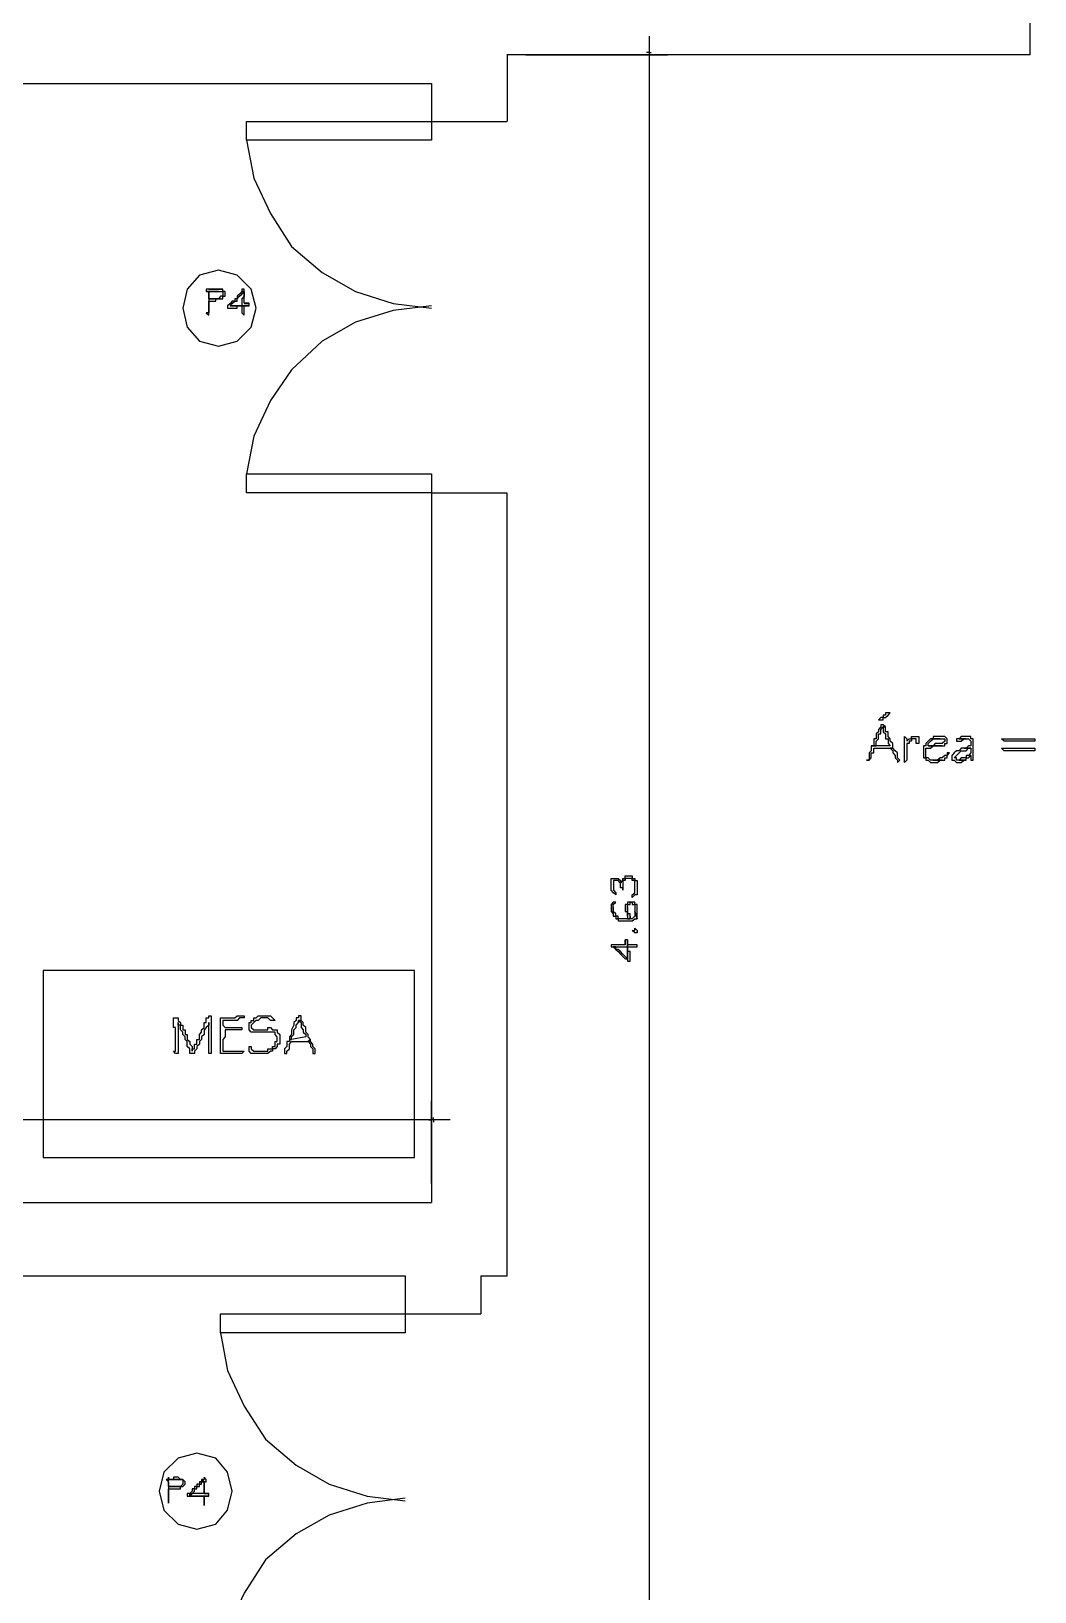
# Model space of a CAD drawing. Header units: millimetres. Extents: x -518.8 to -461.2, y 3.5 to 44.2.
# Drawn here: x -495.726 to -493.026, y 18.541 to 22.739 of the extents above; entities that cross this region are included whole.
import ezdxf

# ---------------------------------------------------------------- set-up
doc = ezdxf.new("R2010")
doc.units = ezdxf.units.MM
doc.header["$MEASUREMENT"] = 0
for name, color, linetype in [('10', 10, 'Continuous'), ('151', 151, 'Continuous'), ('16', 16, 'Continuous'), ('6', 6, 'Continuous'), ('MYSOLIDS', 7, 'Continuous')]:
    doc.layers.add(name, color=color, linetype=linetype)

msp = doc.modelspace()

# ---------------------------------------------------------------- linework, layer by layer
at = {"layer": '10'}
for points in [[(-493.0391, 22.6759), (-493.0391, 22.8789)], [(-493.0391, 22.6759), (-494.4466, 22.6759)], [(-494.4459, 22.6759), (-494.4459, 22.4969)], [(-500.3346, 22.5992), (-494.6496, 22.5992), (-494.6496, 22.4466)], [(-494.6496, 22.4466), (-495.1466, 22.4466), (-495.1466, 22.4969), (-494.6496, 22.4969), (-494.6496, 22.4466)], [(-494.6496, 22.4969), (-494.4466, 22.4969)], [(-494.6496, 21.4977), (-495.1466, 21.4977), (-495.1466, 21.5488), (-494.6496, 21.5488), (-494.6496, 21.4977)], [(-494.6496, 21.5488), (-494.6496, 19.5879)], [(-494.6496, 21.4977), (-494.4466, 21.4977)], [(-494.4466, 21.4977), (-494.4466, 19.3909)], [(-500.3346, 19.5879), (-494.6496, 19.5879)], [(-500.3346, 19.3909), (-494.7203, 19.3909), (-494.7203, 19.2375)], [(-494.5166, 19.3909), (-494.5166, 19.2887)], [(-494.5166, 19.3909), (-494.4459, 19.3909)], [(-494.7203, 19.2375), (-495.2166, 19.2375), (-495.2166, 19.2887), (-494.7203, 19.2887), (-494.7203, 19.2375)], [(-494.7203, 19.2887), (-494.5166, 19.2887)]]:
    msp.add_lwpolyline(points, dxfattribs=at)
at = {"layer": '151'}
msp.add_lwpolyline([(-494.6948, 19.709), (-494.6948, 20.212), (-495.694, 20.212), (-495.694, 19.709), (-494.6948, 19.709)], dxfattribs=at)
at = {"layer": '16'}
for points in [[(-494.0639, 22.7263), (-494.0639, 17.9834)], [(-494.3955, 22.6759), (-494.0136, 22.6759)], [(-494.0639, 22.6819), (-494.0639, 22.6819), (-494.0639, 22.6819), (-494.0707, 22.6819)], [(-494.0579, 22.6759), (-494.0639, 22.6759), (-494.0639, 22.6759), (-494.0639, 22.6759), (-494.0639, 22.6759), (-494.0707, 22.6759)], [(-494.0639, 22.6819), (-494.0639, 22.6819), (-494.0639, 22.6819), (-494.0579, 22.6819)], [(-494.6496, 19.6391), (-494.6496, 19.8616)], [(-494.6496, 19.8105), (-494.6496, 19.8172)], [(-494.6436, 19.8105), (-494.6436, 19.8105), (-494.6436, 19.8105), (-494.6436, 19.8172)], [(-494.5993, 19.8105), (-500.3797, 19.8105)], [(-494.6564, 19.8105), (-494.6496, 19.8105), (-494.6564, 19.8105)], [(-494.6496, 19.8045), (-494.6496, 19.8105)], [(-494.6436, 19.8105), (-494.6436, 19.8105), (-494.6436, 19.8105), (-494.6436, 19.8045)]]:
    msp.add_lwpolyline(points, dxfattribs=at)
at = {"layer": '6'}
for points in [[(-495.1466, 22.4466), (-495.1271, 22.3443), (-495.0827, 22.2488), (-495.0256, 22.1601), (-494.9429, 22.0902), (-494.8534, 22.0391), (-494.7519, 22.0067), (-494.6496, 21.9947)], [(-495.1211, 21.9947), (-495.1339, 22.0451), (-495.1722, 22.0834), (-495.2226, 22.0962), (-495.2737, 22.0834), (-495.306, 22.0451), (-495.3181, 21.9947), (-495.306, 21.9436), (-495.2737, 21.9052), (-495.2226, 21.8924), (-495.1722, 21.9052), (-495.1339, 21.9436), (-495.1211, 21.9947)], [(-494.6496, 22.0007), (-494.7519, 21.9879), (-494.8534, 21.9563), (-494.9429, 21.9052), (-495.0256, 21.8285), (-495.0827, 21.7458), (-495.1271, 21.6503), (-495.1466, 21.5488)], [(-495.2166, 19.2375), (-495.1978, 19.136), (-495.1527, 19.0406), (-495.0955, 18.9511), (-495.0128, 18.8812), (-494.9241, 18.8308), (-494.8218, 18.7985), (-494.7203, 18.7857)], [(-495.185, 18.8112), (-495.1978, 18.8624), (-495.2293, 18.9007), (-495.2805, 18.9135), (-495.3308, 18.9007), (-495.3692, 18.8624), (-495.382, 18.8112), (-495.3692, 18.7601), (-495.3308, 18.7225), (-495.2805, 18.7097), (-495.2293, 18.7225), (-495.1978, 18.7601), (-495.185, 18.8112)], [(-494.7203, 18.7924), (-494.8218, 18.7797), (-494.9241, 18.7473), (-495.0128, 18.6969), (-495.0955, 18.627), (-495.1527, 18.5375), (-495.1978, 18.4421), (-495.2166, 18.3406)]]:
    msp.add_lwpolyline(points, dxfattribs=at)
at = {"layer": 'MYSOLIDS'}
for points in [[(-495.2481, 22.0451), (-495.2481, 22.0451), (-495.2481, 22.0451), (-495.2549, 22.0451), (-495.2549, 22.0391), (-495.2226, 22.0391), (-495.2226, 22.0391), (-495.2166, 22.0391), (-495.2166, 22.0391), (-495.2166, 22.0391), (-495.2105, 22.0391), (-495.2105, 22.0391), (-495.2105, 22.0323), (-495.2105, 22.0323), (-495.2105, 22.0263), (-495.2105, 22.0263), (-495.2166, 22.0263), (-495.2166, 22.0263), (-495.2166, 22.0263), (-495.2226, 22.0195), (-495.2226, 22.0195), (-495.2293, 22.0195), (-495.2293, 22.0195), (-495.2354, 22.0195), (-495.2354, 22.0195), (-495.2421, 22.0195), (-495.2481, 22.0195), (-495.2166, 22.0195), (-495.2105, 22.0195), (-495.2105, 22.0195), (-495.2105, 22.0263), (-495.2038, 22.0263), (-495.2038, 22.0323), (-495.2038, 22.0323), (-495.2038, 22.0323), (-495.2038, 22.0391), (-495.2105, 22.0391), (-495.2105, 22.0451), (-495.2105, 22.0451), (-495.2481, 22.0451), (-495.2481, 22.0451), (-495.2481, 22.0451), (-495.2481, 22.0451)], [(-495.2226, 22.0451), (-495.2293, 22.0451), (-495.2293, 22.0451), (-495.2354, 22.0451), (-495.2354, 22.0451), (-495.2421, 22.0451), (-495.2421, 22.0451), (-495.2481, 22.0451), (-495.2105, 22.0451), (-495.2166, 22.0451), (-495.2166, 22.0451), (-495.2226, 22.0451), (-495.2226, 22.0451), (-495.2226, 22.0451)], [(-495.1527, 22.0451), (-495.1527, 22.0451), (-495.1527, 22.0451), (-495.1594, 22.0451), (-495.1594, 22.0391), (-495.1527, 22.0391), (-495.1527, 22.0323), (-495.1527, 22.0323), (-495.1527, 22.0263), (-495.1527, 22.0263), (-495.1527, 22.0263), (-495.1594, 22.0195), (-495.1594, 22.0195), (-495.1594, 22.0135), (-495.1594, 22.0135), (-495.1594, 22.0075), (-495.1594, 22.0075), (-495.1594, 22.0075), (-495.1594, 22.0007), (-495.1654, 22.0007), (-495.1654, 22.0007), (-495.1722, 22.0007), (-495.1722, 22.0007), (-495.1722, 22.0007), (-495.1782, 22.0007), (-495.1782, 22.0007), (-495.185, 22.0007), (-495.185, 22.0007), (-495.191, 22.0007), (-495.1399, 22.0007), (-495.1399, 22.0007), (-495.1399, 22.0007), (-495.1399, 22.0075), (-495.1527, 22.0075), (-495.1527, 22.0075), (-495.1527, 22.0135), (-495.1527, 22.0135), (-495.1527, 22.0195), (-495.1527, 22.0195), (-495.1527, 22.0263), (-495.1527, 22.0263), (-495.1527, 22.0323), (-495.1527, 22.0323), (-495.1527, 22.0391), (-495.1527, 22.0391), (-495.1527, 22.0451), (-495.1527, 22.0451), (-495.1527, 22.0451), (-495.1527, 22.0451)], [(-495.2549, 22.0391), (-495.2549, 22.0391), (-495.2481, 22.0391), (-495.2481, 22.0323), (-495.2481, 22.0323), (-495.2481, 22.0263), (-495.2481, 22.0263), (-495.2481, 22.0263), (-495.2481, 22.0195), (-495.2481, 22.0195), (-495.2481, 22.0135), (-495.2481, 22.0067), (-495.2481, 22.0067), (-495.2481, 22.0007), (-495.2481, 22.0007), (-495.2481, 21.9947), (-495.2481, 21.9947), (-495.2481, 21.9879), (-495.2481, 21.9879), (-495.2481, 21.9819), (-495.2549, 21.9819), (-495.2549, 21.9819), (-495.2481, 21.9751), (-495.2481, 21.9751), (-495.2481, 21.9751), (-495.2481, 21.9819), (-495.2481, 21.9819), (-495.2481, 21.9819), (-495.2481, 21.9879), (-495.2481, 21.9879), (-495.2481, 21.9947), (-495.2481, 21.9947), (-495.2481, 22.0007), (-495.2481, 22.0007), (-495.2481, 22.0067), (-495.2481, 22.0067), (-495.2481, 22.0135), (-495.2481, 22.0135), (-495.2481, 22.0135), (-495.2421, 22.0135), (-495.2421, 22.0135), (-495.2354, 22.0135), (-495.2354, 22.0135), (-495.2293, 22.0135), (-495.2293, 22.0195), (-495.2226, 22.0195), (-495.2226, 22.0195), (-495.2166, 22.0195), (-495.2166, 22.0195), (-495.2166, 22.0195), (-495.2481, 22.0195), (-495.2481, 22.0195), (-495.2481, 22.0263), (-495.2481, 22.0263), (-495.2481, 22.0323), (-495.2481, 22.0323), (-495.2481, 22.0391), (-495.2481, 22.0391), (-495.2421, 22.0391), (-495.2421, 22.0391), (-495.2354, 22.0391), (-495.2354, 22.0391), (-495.2354, 22.0391), (-495.2293, 22.0391), (-495.2293, 22.0391), (-495.2226, 22.0391), (-495.2549, 22.0391), (-495.2549, 22.0391)], [(-495.1594, 22.0391), (-495.1594, 22.0391), (-495.1654, 22.0323), (-495.1654, 22.0323), (-495.1654, 22.0323), (-495.1722, 22.0263), (-495.1722, 22.0263), (-495.1722, 22.0195), (-495.1782, 22.0195), (-495.1782, 22.0195), (-495.1782, 22.0135), (-495.185, 22.0135), (-495.185, 22.0135), (-495.191, 22.0067), (-495.191, 22.0067), (-495.191, 22.0067), (-495.1978, 22.0007), (-495.1978, 22.0007), (-495.1978, 22.0007), (-495.1978, 21.9947), (-495.1978, 21.9947), (-495.1978, 21.9947), (-495.191, 21.9947), (-495.191, 21.9947), (-495.191, 21.9947), (-495.185, 21.9947), (-495.185, 21.9947), (-495.1782, 21.9947), (-495.1782, 21.9947), (-495.1722, 21.9947), (-495.1722, 22.0007), (-495.1654, 22.0007), (-495.1654, 22.0007), (-495.1594, 22.0007), (-495.1594, 22.0007), (-495.1527, 22.0007), (-495.1527, 22.0007), (-495.1466, 22.0007), (-495.1466, 22.0007), (-495.1399, 22.0007), (-495.191, 22.0007), (-495.191, 22.0007), (-495.185, 22.0067), (-495.185, 22.0067), (-495.185, 22.0067), (-495.1782, 22.0135), (-495.1782, 22.0135), (-495.1722, 22.0135), (-495.1722, 22.0195), (-495.1722, 22.0195), (-495.1654, 22.0263), (-495.1654, 22.0263), (-495.1654, 22.0263), (-495.1594, 22.0323), (-495.1594, 22.0323), (-495.1594, 22.0323), (-495.1527, 22.0391), (-495.1594, 22.0391), (-495.1594, 22.0391)], [(-495.1527, 22.0007), (-495.1594, 22.0007), (-495.1594, 21.9947), (-495.1594, 21.9947), (-495.1594, 21.9947), (-495.1594, 21.9819), (-495.1594, 21.9819), (-495.1527, 21.9751), (-495.1527, 21.9751), (-495.1527, 21.9751), (-495.1527, 21.9751), (-495.1527, 21.9751), (-495.1527, 21.9751), (-495.1527, 21.9819), (-495.1527, 21.9819), (-495.1527, 21.9819), (-495.1527, 21.9879), (-495.1527, 21.9879), (-495.1527, 21.9947), (-495.1527, 21.9947), (-495.1527, 22.0007), (-495.1527, 22.0007)], [(-495.1399, 22.0067), (-495.1466, 22.0067), (-495.1466, 22.0067), (-495.1527, 22.0067), (-495.1527, 22.0067), (-495.1399, 22.0067), (-495.1399, 22.0067), (-495.1399, 22.0067), (-495.1399, 22.0067)], [(-493.4278, 20.8676), (-493.4339, 20.8676), (-493.4339, 20.8609), (-493.4339, 20.8609), (-493.4339, 20.8548), (-493.4278, 20.8488), (-493.4278, 20.8488), (-493.4278, 20.8421), (-493.4278, 20.836), (-493.4211, 20.836), (-493.4211, 20.8293), (-493.4211, 20.8233), (-493.4211, 20.8233), (-493.4151, 20.8165), (-493.4594, 20.8165), (-493.4662, 20.8165), (-493.4662, 20.8105), (-493.4662, 20.8037), (-493.4662, 20.8037), (-493.4722, 20.7977), (-493.4722, 20.7977), (-493.4722, 20.7909), (-493.4722, 20.7849), (-493.4722, 20.7782), (-493.479, 20.7782), (-493.4722, 20.7782), (-493.4722, 20.7782), (-493.4722, 20.7782), (-493.4722, 20.7782), (-493.4662, 20.7849), (-493.4662, 20.7909), (-493.4662, 20.7909), (-493.4662, 20.7977), (-493.4594, 20.7977), (-493.4594, 20.8037), (-493.4594, 20.8105), (-493.4151, 20.8105), (-493.4083, 20.8105), (-493.4083, 20.8165), (-493.4083, 20.8233), (-493.4083, 20.8233), (-493.4151, 20.8293), (-493.4151, 20.8293), (-493.4151, 20.836), (-493.4211, 20.8421), (-493.4211, 20.8421), (-493.4211, 20.8488), (-493.4211, 20.8488), (-493.4211, 20.8548), (-493.4278, 20.8548), (-493.4278, 20.8609), (-493.4278, 20.8609), (-493.4278, 20.8676), (-493.4278, 20.8676)], [(-493.4339, 20.8736), (-493.4339, 20.8736), (-493.4406, 20.8736), (-493.4406, 20.8736), (-493.4406, 20.8676), (-493.4406, 20.8676), (-493.4466, 20.8609), (-493.4466, 20.8548), (-493.4534, 20.8488), (-493.4534, 20.8421), (-493.4534, 20.836), (-493.4594, 20.836), (-493.4594, 20.8293), (-493.4594, 20.8293), (-493.4594, 20.8233), (-493.4594, 20.8165), (-493.4662, 20.8165), (-493.4594, 20.8165), (-493.4534, 20.8165), (-493.4534, 20.8233), (-493.4534, 20.8233), (-493.4534, 20.8293), (-493.4466, 20.836), (-493.4466, 20.836), (-493.4466, 20.8421), (-493.4466, 20.8421), (-493.4466, 20.8488), (-493.4406, 20.8488), (-493.4406, 20.8548), (-493.4406, 20.8609), (-493.4339, 20.8676), (-493.4278, 20.8676), (-493.4339, 20.8736), (-493.4339, 20.8736), (-493.4339, 20.8736), (-493.4339, 20.8736)], [(-493.4211, 20.906), (-493.4211, 20.906), (-493.4278, 20.906), (-493.4278, 20.906), (-493.4278, 20.8992), (-493.4339, 20.8992), (-493.4339, 20.8932), (-493.4406, 20.8932), (-493.4406, 20.8932), (-493.4466, 20.8864), (-493.4406, 20.8864), (-493.4406, 20.8864), (-493.4406, 20.8864), (-493.4339, 20.8864), (-493.4339, 20.8864), (-493.4339, 20.8932), (-493.4278, 20.8932), (-493.4278, 20.8932), (-493.4211, 20.8992), (-493.4211, 20.8992), (-493.4211, 20.8992), (-493.4151, 20.906), (-493.4151, 20.906), (-493.4211, 20.906), (-493.4211, 20.906)], [(-493.3707, 20.8293), (-493.3707, 20.8293), (-493.3639, 20.836), (-493.3579, 20.836), (-493.3579, 20.8421), (-493.3511, 20.8421), (-493.3511, 20.8421), (-493.3451, 20.8421), (-493.3451, 20.8421), (-493.3384, 20.8421), (-493.3384, 20.836), (-493.3384, 20.8293), (-493.3384, 20.8293), (-493.3384, 20.8233), (-493.3384, 20.8233), (-493.3384, 20.8233), (-493.3384, 20.8233), (-493.3451, 20.8233), (-493.3451, 20.8233), (-493.3451, 20.8293), (-493.3451, 20.8293), (-493.3451, 20.8293), (-493.3451, 20.8293), (-493.3451, 20.8293), (-493.3451, 20.8293), (-493.3451, 20.836), (-493.3451, 20.836), (-493.3451, 20.836), (-493.3451, 20.836), (-493.3511, 20.836), (-493.3579, 20.836), (-493.3579, 20.836), (-493.3579, 20.8293), (-493.3639, 20.8293), (-493.3639, 20.8233), (-493.3707, 20.8233), (-493.3707, 20.8233), (-493.3707, 20.8165), (-493.3707, 20.8105), (-493.3707, 20.8037), (-493.3707, 20.8037), (-493.3707, 20.7977), (-493.3707, 20.7909), (-493.3707, 20.7909), (-493.3707, 20.7849), (-493.3707, 20.7849), (-493.3707, 20.7849), (-493.3707, 20.7782), (-493.3707, 20.7782), (-493.3767, 20.7721), (-493.3767, 20.7721), (-493.3767, 20.7782), (-493.3767, 20.7782), (-493.3767, 20.7782), (-493.3767, 20.7782), (-493.3767, 20.7909), (-493.3767, 20.7909), (-493.3767, 20.7977), (-493.3767, 20.8037), (-493.3767, 20.8105), (-493.3767, 20.8105), (-493.3767, 20.8165), (-493.3767, 20.8233), (-493.3767, 20.8293), (-493.3767, 20.8293), (-493.3767, 20.836), (-493.3767, 20.836), (-493.3767, 20.836), (-493.3767, 20.836), (-493.3767, 20.8421), (-493.3767, 20.8421), (-493.3707, 20.836), (-493.3707, 20.836), (-493.3707, 20.8293), (-493.3707, 20.8293), (-493.3707, 20.8293), (-493.3707, 20.8293), (-493.3707, 20.8293), (-493.3707, 20.8293)], [(-493.3, 20.836), (-493.3068, 20.836), (-493.3128, 20.8293), (-493.3128, 20.8293), (-493.3196, 20.8233), (-493.3196, 20.8233), (-493.3196, 20.8165), (-493.3256, 20.8165), (-493.3256, 20.8105), (-493.3256, 20.8105), (-493.3256, 20.8037), (-493.3256, 20.7977), (-493.3256, 20.7977), (-493.3256, 20.7909), (-493.3256, 20.7849), (-493.3196, 20.7849), (-493.3196, 20.7782), (-493.3196, 20.7782), (-493.3128, 20.7782), (-493.3128, 20.7782), (-493.3068, 20.7721), (-493.3, 20.7721), (-493.3, 20.7721), (-493.294, 20.7721), (-493.294, 20.7721), (-493.288, 20.7721), (-493.2812, 20.7782), (-493.2752, 20.7782), (-493.2752, 20.7782), (-493.2752, 20.7782), (-493.3, 20.7782), (-493.3, 20.7782), (-493.3068, 20.7782), (-493.3128, 20.7849), (-493.3128, 20.7849), (-493.3196, 20.7849), (-493.3196, 20.7909), (-493.3196, 20.7977), (-493.3196, 20.7977), (-493.3196, 20.8037), (-493.3196, 20.8037), (-493.3196, 20.8105), (-493.3196, 20.8105), (-493.3196, 20.8105), (-493.3128, 20.8105), (-493.3068, 20.8105), (-493.3, 20.8165), (-493.294, 20.8165), (-493.288, 20.8165), (-493.2812, 20.8165), (-493.2812, 20.8165), (-493.2752, 20.8165), (-493.2752, 20.8165), (-493.3128, 20.8165), (-493.3128, 20.8233), (-493.3128, 20.8233), (-493.3068, 20.8293), (-493.3068, 20.8293), (-493.3, 20.836), (-493.294, 20.836), (-493.294, 20.836), (-493.288, 20.836), (-493.2812, 20.836), (-493.3, 20.836), (-493.3, 20.836)], [(-493.2812, 20.8421), (-493.288, 20.8421), (-493.288, 20.8421), (-493.294, 20.8421), (-493.3, 20.8421), (-493.3, 20.8421), (-493.3, 20.836), (-493.2812, 20.836), (-493.2812, 20.836), (-493.2752, 20.836), (-493.2684, 20.836), (-493.2684, 20.836), (-493.2684, 20.8293), (-493.2684, 20.8293), (-493.2684, 20.8293), (-493.2752, 20.8233), (-493.2812, 20.8233), (-493.2812, 20.8233), (-493.2812, 20.8233), (-493.288, 20.8233), (-493.294, 20.8233), (-493.3, 20.8165), (-493.3, 20.8165), (-493.3068, 20.8165), (-493.3128, 20.8165), (-493.2752, 20.8165), (-493.2684, 20.8165), (-493.2684, 20.8233), (-493.2624, 20.8233), (-493.2624, 20.8233), (-493.2624, 20.8293), (-493.2624, 20.836), (-493.2624, 20.836), (-493.2684, 20.8421), (-493.2684, 20.8421), (-493.2752, 20.8421), (-493.2752, 20.8421), (-493.2812, 20.8421), (-493.2812, 20.8421)], [(-493.2301, 20.836), (-493.2301, 20.836), (-493.2369, 20.836), (-493.2369, 20.8293), (-493.2369, 20.8293), (-493.2369, 20.8293), (-493.2369, 20.8293), (-493.2369, 20.8293), (-493.2301, 20.8293), (-493.2301, 20.8293), (-493.2241, 20.8293), (-493.2241, 20.8293), (-493.2173, 20.836), (-493.2173, 20.836), (-493.2113, 20.836), (-493.2113, 20.836), (-493.2301, 20.836), (-493.2301, 20.836)], [(-493.2113, 20.8421), (-493.2113, 20.8421), (-493.2173, 20.8421), (-493.2173, 20.8421), (-493.2173, 20.8421), (-493.2241, 20.8421), (-493.2301, 20.836), (-493.2113, 20.836), (-493.2045, 20.836), (-493.2045, 20.836), (-493.1985, 20.8293), (-493.1985, 20.8293), (-493.1985, 20.8233), (-493.1985, 20.8165), (-493.2045, 20.8165), (-493.2113, 20.8105), (-493.2173, 20.8105), (-493.1985, 20.8105), (-493.1985, 20.7977), (-493.1985, 20.7977), (-493.2045, 20.7909), (-493.1985, 20.7909), (-493.1985, 20.7849), (-493.1985, 20.7782), (-493.1925, 20.7782), (-493.1925, 20.7782), (-493.1925, 20.7849), (-493.1925, 20.8233), (-493.1925, 20.8233), (-493.1925, 20.8293), (-493.1925, 20.836), (-493.1985, 20.836), (-493.1985, 20.8421), (-493.2045, 20.8421), (-493.2113, 20.8421), (-493.2113, 20.8421)], [(-493.0331, 20.8293), (-493.109, 20.8293), (-493.109, 20.8293), (-493.109, 20.8293), (-493.1158, 20.836), (-493.1158, 20.836), (-493.109, 20.836), (-493.109, 20.836), (-493.109, 20.836), (-493.109, 20.836), (-493.0331, 20.836), (-493.0263, 20.836), (-493.0263, 20.836), (-493.0263, 20.836), (-493.0263, 20.836), (-493.0263, 20.8293), (-493.0263, 20.8293), (-493.0331, 20.8293), (-493.0331, 20.8293), (-493.0331, 20.8293), (-493.0331, 20.8293), (-493.0331, 20.8293)], [(-493.4083, 20.8105), (-493.4151, 20.8105), (-493.4151, 20.8105), (-493.4083, 20.8037), (-493.4083, 20.7977), (-493.4083, 20.7977), (-493.4023, 20.7909), (-493.4023, 20.7849), (-493.3955, 20.7782), (-493.3955, 20.7782), (-493.3955, 20.7782), (-493.3955, 20.7721), (-493.3895, 20.7782), (-493.3895, 20.7782), (-493.3895, 20.7782), (-493.3955, 20.7849), (-493.3955, 20.7909), (-493.3955, 20.7977), (-493.4023, 20.8037), (-493.4023, 20.8037), (-493.4083, 20.8105), (-493.4083, 20.8105)], [(-493.2624, 20.7977), (-493.2624, 20.7977), (-493.2624, 20.7909), (-493.2684, 20.7909), (-493.2684, 20.7909), (-493.2684, 20.7909), (-493.2752, 20.7849), (-493.2752, 20.7849), (-493.2812, 20.7849), (-493.2812, 20.7849), (-493.288, 20.7782), (-493.294, 20.7782), (-493.3, 20.7782), (-493.2752, 20.7782), (-493.2684, 20.7782), (-493.2684, 20.7849), (-493.2624, 20.7849), (-493.2624, 20.7849), (-493.2624, 20.7909), (-493.2557, 20.7977), (-493.2624, 20.7977), (-493.2624, 20.7977), (-493.2624, 20.7977)], [(-493.2173, 20.8105), (-493.2173, 20.8105), (-493.2241, 20.8105), (-493.2301, 20.8037), (-493.2301, 20.8037), (-493.2369, 20.8037), (-493.2369, 20.8037), (-493.2369, 20.8037), (-493.2429, 20.7977), (-493.2429, 20.7977), (-493.2496, 20.7909), (-493.2496, 20.7849), (-493.2496, 20.7849), (-493.2496, 20.7782), (-493.2429, 20.7782), (-493.2429, 20.7782), (-493.2369, 20.7721), (-493.2301, 20.7721), (-493.2301, 20.7721), (-493.2241, 20.7721), (-493.2173, 20.7782), (-493.2173, 20.7782), (-493.2113, 20.7782), (-493.2301, 20.7782), (-493.2369, 20.7782), (-493.2369, 20.7849), (-493.2369, 20.7849), (-493.2429, 20.7849), (-493.2429, 20.7849), (-493.2369, 20.7909), (-493.2369, 20.7909), (-493.2301, 20.7977), (-493.2301, 20.7977), (-493.2301, 20.7977), (-493.2241, 20.8037), (-493.2173, 20.8037), (-493.2173, 20.8037), (-493.2113, 20.8037), (-493.2045, 20.8105), (-493.1985, 20.8105), (-493.2173, 20.8105), (-493.2173, 20.8105)], [(-493.2045, 20.7909), (-493.2113, 20.7909), (-493.2113, 20.7849), (-493.2173, 20.7849), (-493.2173, 20.7849), (-493.2241, 20.7849), (-493.2301, 20.7782), (-493.2301, 20.7782), (-493.2113, 20.7782), (-493.2113, 20.7849), (-493.2045, 20.7849), (-493.2045, 20.7849), (-493.1985, 20.7909), (-493.2045, 20.7909), (-493.2045, 20.7909)], [(-493.0331, 20.8037), (-493.109, 20.8037), (-493.109, 20.8037), (-493.109, 20.8037), (-493.1158, 20.8105), (-493.1158, 20.8105), (-493.109, 20.8105), (-493.109, 20.8105), (-493.109, 20.8105), (-493.109, 20.8105), (-493.0331, 20.8105), (-493.0263, 20.8105), (-493.0263, 20.8105), (-493.0263, 20.8105), (-493.0263, 20.8105), (-493.0263, 20.8037), (-493.0263, 20.8037), (-493.0331, 20.8037), (-493.0331, 20.8037), (-493.0331, 20.8037), (-493.0331, 20.8037), (-493.0331, 20.8037)], [(-494.1406, 20.4473), (-494.1346, 20.4541), (-494.1346, 20.4541), (-494.1346, 20.4601), (-494.1346, 20.4601), (-494.1278, 20.4601), (-494.1278, 20.4669), (-494.1278, 20.4669), (-494.1218, 20.4669), (-494.1218, 20.4669), (-494.1151, 20.4669), (-494.1151, 20.4669), (-494.109, 20.4669), (-494.109, 20.4669), (-494.109, 20.4601), (-494.1023, 20.4601), (-494.1023, 20.4601), (-494.1023, 20.4601), (-494.1023, 20.4541), (-494.0963, 20.4541), (-494.0963, 20.4473), (-494.0963, 20.4473), (-494.0963, 20.4413), (-494.0963, 20.4413), (-494.0963, 20.4345), (-494.0963, 20.4345), (-494.0963, 20.4285), (-494.0963, 20.4285), (-494.0963, 20.4218), (-494.0963, 20.4218), (-494.0963, 20.4157), (-494.1023, 20.4157), (-494.1023, 20.4157), (-494.109, 20.409), (-494.109, 20.409), (-494.109, 20.4157), (-494.109, 20.4157), (-494.109, 20.4157), (-494.109, 20.4157), (-494.109, 20.4157), (-494.109, 20.4157), (-494.109, 20.4157), (-494.109, 20.4157), (-494.1023, 20.4218), (-494.1023, 20.4218), (-494.1023, 20.4218), (-494.1023, 20.4285), (-494.1023, 20.4285), (-494.1023, 20.4345), (-494.1023, 20.4345), (-494.1023, 20.4345), (-494.1023, 20.4413), (-494.1023, 20.4413), (-494.1023, 20.4473), (-494.1023, 20.4473), (-494.1023, 20.4541), (-494.1023, 20.4541), (-494.109, 20.4541), (-494.109, 20.4601), (-494.109, 20.4601), (-494.1151, 20.4601), (-494.1151, 20.4601), (-494.1151, 20.4601), (-494.1218, 20.4601), (-494.1218, 20.4601), (-494.1278, 20.4601), (-494.1278, 20.4541), (-494.1278, 20.4541), (-494.1346, 20.4541), (-494.1346, 20.4473), (-494.1346, 20.4473), (-494.1346, 20.4473), (-494.1346, 20.4413), (-494.1346, 20.4413), (-494.1346, 20.4345), (-494.1346, 20.4345), (-494.1346, 20.4285), (-494.1346, 20.4285), (-494.1346, 20.4285), (-494.1346, 20.4285), (-494.1346, 20.4285), (-494.1346, 20.4285), (-494.1346, 20.4285), (-494.1346, 20.4285), (-494.1346, 20.4345), (-494.1406, 20.4345), (-494.1406, 20.4345), (-494.1406, 20.4413), (-494.1406, 20.4413), (-494.1406, 20.4473), (-494.1406, 20.4473), (-494.1474, 20.4541), (-494.1474, 20.4541), (-494.1474, 20.4541), (-494.1534, 20.4541), (-494.1534, 20.4541), (-494.1594, 20.4541), (-494.1594, 20.4541), (-494.1594, 20.4541), (-494.1594, 20.4541), (-494.1594, 20.4473), (-494.1594, 20.4473), (-494.1594, 20.4413), (-494.1594, 20.4413), (-494.1594, 20.4345), (-494.1594, 20.4345), (-494.1594, 20.4285), (-494.1594, 20.4285), (-494.1534, 20.4218), (-494.1534, 20.4218), (-494.1534, 20.4218), (-494.1534, 20.4218), (-494.1534, 20.4218), (-494.1534, 20.4218), (-494.1534, 20.4157), (-494.1534, 20.4157), (-494.1534, 20.4157), (-494.1534, 20.4157), (-494.1534, 20.4157), (-494.1534, 20.4157), (-494.1594, 20.4218), (-494.1594, 20.4218), (-494.1594, 20.4218), (-494.1662, 20.4285), (-494.1662, 20.4285), (-494.1662, 20.4285), (-494.1662, 20.4345), (-494.1662, 20.4345), (-494.1662, 20.4413), (-494.1662, 20.4473), (-494.1662, 20.4473), (-494.1662, 20.4473), (-494.1662, 20.4541), (-494.1662, 20.4541), (-494.1662, 20.4541), (-494.1662, 20.4601), (-494.1594, 20.4601), (-494.1594, 20.4601), (-494.1534, 20.4601), (-494.1534, 20.4601), (-494.1534, 20.4601), (-494.1474, 20.4601), (-494.1474, 20.4601), (-494.1474, 20.4601), (-494.1406, 20.4541), (-494.1406, 20.4541), (-494.1406, 20.4541), (-494.1406, 20.4473), (-494.1406, 20.4473), (-494.1406, 20.4473), (-494.1406, 20.4473), (-494.1406, 20.4473)], [(-494.1662, 20.3834), (-494.1662, 20.3834), (-494.1662, 20.3774), (-494.1662, 20.3774), (-494.1662, 20.3714), (-494.1662, 20.3714), (-494.1602, 20.3646), (-494.1602, 20.3834), (-494.1602, 20.3834), (-494.1602, 20.3834), (-494.1602, 20.3902), (-494.1602, 20.3902), (-494.1602, 20.3902), (-494.1534, 20.3962), (-494.1534, 20.3962), (-494.1534, 20.3962), (-494.1602, 20.3962), (-494.1602, 20.3962), (-494.1602, 20.3962), (-494.1662, 20.3902), (-494.1662, 20.3902), (-494.1662, 20.3902), (-494.1662, 20.3834), (-494.1662, 20.3834), (-494.1662, 20.3834)], [(-494.1602, 20.3646), (-494.1602, 20.3646), (-494.1602, 20.3586), (-494.1602, 20.3586), (-494.1534, 20.3586), (-494.1534, 20.3518), (-494.1474, 20.3518), (-494.1474, 20.3518), (-494.1474, 20.3518), (-494.1474, 20.3458), (-494.1406, 20.3458), (-494.1406, 20.3458), (-494.1346, 20.3458), (-494.1346, 20.3458), (-494.1278, 20.3458), (-494.1278, 20.3458), (-494.1218, 20.3458), (-494.1218, 20.3458), (-494.1218, 20.3458), (-494.1151, 20.3458), (-494.1151, 20.3458), (-494.109, 20.3458), (-494.109, 20.3458), (-494.1023, 20.3518), (-494.1023, 20.3518), (-494.1023, 20.3518), (-494.0963, 20.3518), (-494.1023, 20.3714), (-494.1023, 20.3646), (-494.1023, 20.3646), (-494.1023, 20.3586), (-494.1023, 20.3586), (-494.1023, 20.3586), (-494.109, 20.3518), (-494.109, 20.3518), (-494.1151, 20.3518), (-494.1151, 20.3518), (-494.1151, 20.3586), (-494.1151, 20.3586), (-494.1151, 20.3518), (-494.1218, 20.3518), (-494.1218, 20.3518), (-494.1218, 20.3518), (-494.1278, 20.3518), (-494.1278, 20.3518), (-494.1278, 20.3518), (-494.1346, 20.3518), (-494.1346, 20.3518), (-494.1406, 20.3518), (-494.1406, 20.3518), (-494.1474, 20.3518), (-494.1474, 20.3586), (-494.1474, 20.3586), (-494.1534, 20.3586), (-494.1534, 20.3646), (-494.1534, 20.3646), (-494.1602, 20.3714), (-494.1602, 20.3714), (-494.1602, 20.3714), (-494.1602, 20.3774), (-494.1602, 20.3774), (-494.1602, 20.3834), (-494.1602, 20.3646), (-494.1602, 20.3646)], [(-494.1278, 20.3774), (-494.1278, 20.3774), (-494.1278, 20.3774), (-494.1278, 20.3714), (-494.1218, 20.3714), (-494.1218, 20.3646), (-494.1218, 20.3646), (-494.1218, 20.3646), (-494.1218, 20.3586), (-494.1218, 20.3834), (-494.1218, 20.3834), (-494.1218, 20.3834), (-494.1218, 20.3902), (-494.1218, 20.3902), (-494.1151, 20.3902), (-494.1151, 20.3962), (-494.1151, 20.3962), (-494.109, 20.3962), (-494.109, 20.3902), (-494.1023, 20.3902), (-494.1023, 20.3902), (-494.1023, 20.3834), (-494.1023, 20.3834), (-494.1023, 20.3834), (-494.1023, 20.3774), (-494.1023, 20.3714), (-494.1023, 20.3714), (-494.0963, 20.3518), (-494.0963, 20.3586), (-494.0963, 20.3586), (-494.0963, 20.3646), (-494.0963, 20.3646), (-494.0963, 20.3714), (-494.0963, 20.3714), (-494.0963, 20.3774), (-494.0963, 20.3774), (-494.0963, 20.3834), (-494.0963, 20.3834), (-494.0963, 20.3902), (-494.1023, 20.3902), (-494.1023, 20.3902), (-494.1023, 20.3962), (-494.1023, 20.3962), (-494.109, 20.3962), (-494.109, 20.3962), (-494.1151, 20.3962), (-494.1151, 20.3962), (-494.1151, 20.3962), (-494.1218, 20.3962), (-494.1218, 20.3962), (-494.1218, 20.3902), (-494.1218, 20.3902), (-494.1278, 20.3902), (-494.1278, 20.3834), (-494.1278, 20.3774), (-494.1278, 20.3774)], [(-494.1218, 20.3586), (-494.1218, 20.3586), (-494.1218, 20.3518), (-494.1151, 20.3518), (-494.1151, 20.3586), (-494.1151, 20.3646), (-494.1218, 20.3646), (-494.1218, 20.3714), (-494.1218, 20.3714), (-494.1218, 20.3774), (-494.1218, 20.3774), (-494.1218, 20.3834), (-494.1218, 20.3586), (-494.1218, 20.3586)], [(-494.0963, 20.3203), (-494.0963, 20.3135), (-494.0963, 20.3135), (-494.1023, 20.3135), (-494.1023, 20.3135), (-494.1023, 20.3135), (-494.1023, 20.3135), (-494.109, 20.3203), (-494.109, 20.3203), (-494.1023, 20.3203), (-494.1023, 20.3203), (-494.1023, 20.3263), (-494.1023, 20.3263), (-494.1023, 20.3263), (-494.0963, 20.3203), (-494.0963, 20.3203), (-494.0963, 20.3203), (-494.0963, 20.3203), (-494.0963, 20.3203), (-494.0963, 20.3203)], [(-494.1662, 20.2819), (-494.1662, 20.2819), (-494.1662, 20.2759), (-494.1662, 20.2759), (-494.1602, 20.2759), (-494.1602, 20.2759), (-494.1534, 20.2759), (-494.1534, 20.2759), (-494.1474, 20.2759), (-494.1474, 20.2759), (-494.1474, 20.2759), (-494.1406, 20.2759), (-494.1406, 20.2759), (-494.1346, 20.2759), (-494.1346, 20.2759), (-494.1278, 20.2759), (-494.1218, 20.2759), (-494.1218, 20.2759), (-494.1218, 20.2759), (-494.1218, 20.2691), (-494.1218, 20.2691), (-494.1218, 20.2631), (-494.1218, 20.2631), (-494.1218, 20.2631), (-494.1218, 20.2563), (-494.1218, 20.2503), (-494.1218, 20.2503), (-494.1218, 20.2436), (-494.1218, 20.2436), (-494.1218, 20.2947), (-494.1218, 20.2947), (-494.1218, 20.2947), (-494.1278, 20.2947), (-494.1278, 20.2819), (-494.1278, 20.2819), (-494.1346, 20.2819), (-494.1346, 20.2819), (-494.1406, 20.2819), (-494.1406, 20.2819), (-494.1474, 20.2819), (-494.1474, 20.2819), (-494.1534, 20.2819), (-494.1534, 20.2819), (-494.1602, 20.2819), (-494.1602, 20.2819), (-494.1662, 20.2819), (-494.1662, 20.2819), (-494.1662, 20.2819), (-494.1662, 20.2819)], [(-494.1602, 20.2759), (-494.1602, 20.2759), (-494.1534, 20.2691), (-494.1534, 20.2691), (-494.1534, 20.2691), (-494.1474, 20.2631), (-494.1474, 20.2631), (-494.1406, 20.2563), (-494.1406, 20.2563), (-494.1406, 20.2563), (-494.1346, 20.2503), (-494.1346, 20.2503), (-494.1346, 20.2503), (-494.1278, 20.2436), (-494.1278, 20.2436), (-494.1218, 20.2436), (-494.1218, 20.2375), (-494.1218, 20.2375), (-494.1218, 20.2375), (-494.1151, 20.2375), (-494.1151, 20.2375), (-494.1151, 20.2375), (-494.1151, 20.2436), (-494.1151, 20.2436), (-494.1151, 20.2436), (-494.1151, 20.2503), (-494.1151, 20.2503), (-494.1151, 20.2563), (-494.1151, 20.2563), (-494.1151, 20.2631), (-494.1218, 20.2631), (-494.1218, 20.2691), (-494.1218, 20.2691), (-494.1218, 20.2759), (-494.1218, 20.2759), (-494.1218, 20.2819), (-494.1218, 20.2819), (-494.1218, 20.2879), (-494.1218, 20.2879), (-494.1218, 20.2947), (-494.1218, 20.2436), (-494.1218, 20.2436), (-494.1278, 20.2503), (-494.1278, 20.2503), (-494.1278, 20.2503), (-494.1346, 20.2563), (-494.1346, 20.2563), (-494.1346, 20.2563), (-494.1406, 20.2631), (-494.1406, 20.2631), (-494.1406, 20.2631), (-494.1474, 20.2691), (-494.1474, 20.2691), (-494.1534, 20.2691), (-494.1534, 20.2759), (-494.1534, 20.2759), (-494.1602, 20.2759), (-494.1602, 20.2759), (-494.1602, 20.2759)], [(-494.1278, 20.2879), (-494.1278, 20.2879), (-494.1278, 20.2879), (-494.1278, 20.2819), (-494.1278, 20.2819), (-494.1278, 20.2947), (-494.1278, 20.2947), (-494.1278, 20.2879), (-494.1278, 20.2879)], [(-494.1218, 20.2819), (-494.1218, 20.2759), (-494.1151, 20.2759), (-494.1151, 20.2759), (-494.1151, 20.2759), (-494.1023, 20.2759), (-494.1023, 20.2759), (-494.0963, 20.2759), (-494.0963, 20.2759), (-494.0963, 20.2759), (-494.0963, 20.2819), (-494.0963, 20.2819), (-494.0963, 20.2819), (-494.1023, 20.2819), (-494.1023, 20.2819), (-494.1023, 20.2819), (-494.109, 20.2819), (-494.109, 20.2819), (-494.1151, 20.2819), (-494.1151, 20.2819), (-494.1218, 20.2819), (-494.1218, 20.2819)], [(-495.3308, 20.0721), (-495.3308, 20.0721), (-495.3308, 20.0654), (-495.3308, 20.0594), (-495.3308, 20.0526), (-495.3308, 20.0526), (-495.3308, 20.0466), (-495.3308, 20.0466), (-495.3308, 20.0398), (-495.3308, 20.0338), (-495.3308, 20.027), (-495.3308, 20.027), (-495.3308, 20.021), (-495.3308, 20.021), (-495.3308, 20.0142), (-495.3308, 20.0082), (-495.3308, 20.0015), (-495.3308, 20.0015), (-495.3308, 19.9954), (-495.3308, 19.9887), (-495.3376, 19.9887), (-495.3376, 19.9887), (-495.3376, 19.9887), (-495.3376, 19.9887), (-495.3376, 19.9887), (-495.3376, 19.9887), (-495.3436, 19.9954), (-495.3436, 19.9954), (-495.3376, 19.9954), (-495.3376, 19.9954), (-495.3376, 20.0015), (-495.3376, 20.0015), (-495.3376, 20.0082), (-495.3376, 20.0142), (-495.3376, 20.021), (-495.3376, 20.021), (-495.3376, 20.027), (-495.3376, 20.0338), (-495.3376, 20.0398), (-495.3376, 20.0398), (-495.3376, 20.0466), (-495.3376, 20.0526), (-495.3376, 20.0594), (-495.3436, 20.0594), (-495.3436, 20.0654), (-495.3436, 20.0721), (-495.3436, 20.0721), (-495.3436, 20.0782), (-495.3436, 20.0782), (-495.3436, 20.0849), (-495.3436, 20.0849), (-495.3376, 20.0849), (-495.3376, 20.0849), (-495.3376, 20.0849), (-495.3376, 20.0849), (-495.3376, 20.0849), (-495.3308, 20.0849), (-495.3308, 20.0782), (-495.3248, 20.0721), (-495.3248, 20.0721), (-495.3248, 20.0654), (-495.3248, 20.0654), (-495.3181, 20.0654), (-495.3181, 20.0594), (-495.3181, 20.0526), (-495.3121, 20.0526), (-495.3121, 20.0466), (-495.3121, 20.0398), (-495.306, 20.0398), (-495.306, 20.0338), (-495.306, 20.027), (-495.306, 20.027), (-495.2993, 20.021), (-495.2993, 20.0142), (-495.2993, 20.0142), (-495.2933, 20.0082), (-495.2933, 20.0015), (-495.2933, 19.9954), (-495.2933, 19.9954), (-495.2933, 20.0015), (-495.2865, 20.0015), (-495.2865, 20.0082), (-495.2865, 20.0082), (-495.2865, 20.0142), (-495.2805, 20.0142), (-495.2805, 20.021), (-495.2805, 20.027), (-495.2737, 20.027), (-495.2737, 20.0338), (-495.2737, 20.0398), (-495.2677, 20.0466), (-495.2677, 20.0466), (-495.2677, 20.0526), (-495.2609, 20.0594), (-495.2609, 20.0654), (-495.2609, 20.0721), (-495.2549, 20.0721), (-495.2549, 20.0782), (-495.2549, 20.0782), (-495.2549, 20.0849), (-495.2481, 20.0849), (-495.2481, 20.0849), (-495.2481, 20.0909), (-495.2481, 20.0909), (-495.2421, 20.0909), (-495.2421, 20.0909), (-495.2421, 20.0849), (-495.2421, 20.0849), (-495.2421, 19.9954), (-495.2421, 19.9894), (-495.2421, 19.9894), (-495.2421, 19.9894), (-495.2421, 19.9894), (-495.2481, 19.9894), (-495.2481, 19.9894), (-495.2481, 19.9954), (-495.2481, 19.9954), (-495.2481, 20.0721), (-495.2481, 20.0654), (-495.2549, 20.0594), (-495.2549, 20.0594), (-495.2609, 20.0526), (-495.2609, 20.0466), (-495.2609, 20.0398), (-495.2677, 20.0338), (-495.2677, 20.027), (-495.2677, 20.027), (-495.2737, 20.021), (-495.2737, 20.021), (-495.2737, 20.0142), (-495.2737, 20.0142), (-495.2805, 20.0082), (-495.2805, 20.0082), (-495.2805, 20.0015), (-495.2805, 20.0015), (-495.2865, 19.9954), (-495.2865, 19.9887), (-495.2933, 19.9887), (-495.2933, 19.9887), (-495.2933, 19.9887), (-495.2933, 19.9887), (-495.2933, 19.9887), (-495.2993, 19.9887), (-495.2993, 19.9954), (-495.2993, 20.0015), (-495.2993, 20.0015), (-495.2993, 20.0015), (-495.306, 20.0082), (-495.306, 20.0142), (-495.306, 20.021), (-495.3121, 20.027), (-495.3121, 20.027), (-495.3121, 20.0338), (-495.3181, 20.0398), (-495.3181, 20.0398), (-495.3181, 20.0466), (-495.3248, 20.0526), (-495.3248, 20.0526), (-495.3248, 20.0594), (-495.3248, 20.0654), (-495.3308, 20.0654), (-495.3308, 20.0721), (-495.3308, 20.0721), (-495.3308, 20.0721), (-495.3308, 20.0721), (-495.3308, 20.0721), (-495.3308, 20.0721)], [(-495.2038, 20.0594), (-495.1594, 20.0594), (-495.1594, 20.0594), (-495.1594, 20.0594), (-495.1594, 20.0594), (-495.1594, 20.0594), (-495.1594, 20.0594), (-495.1594, 20.0526), (-495.1594, 20.0526), (-495.1594, 20.0526), (-495.1594, 20.0526), (-495.2038, 20.0526), (-495.2038, 20.0466), (-495.2038, 20.0466), (-495.2038, 20.0466), (-495.2038, 20.0466), (-495.2038, 20.0398), (-495.2038, 20.0338), (-495.2038, 20.0338), (-495.2105, 20.027), (-495.2105, 20.021), (-495.2105, 20.021), (-495.2105, 20.0142), (-495.2105, 20.0082), (-495.2105, 20.0082), (-495.2105, 20.0015), (-495.2105, 19.9954), (-495.2105, 19.9954), (-495.2038, 19.9954), (-495.1978, 19.9954), (-495.1978, 19.9954), (-495.191, 19.9954), (-495.185, 19.9954), (-495.1782, 19.9954), (-495.1782, 19.9954), (-495.1722, 19.9954), (-495.1722, 19.9954), (-495.1654, 19.9954), (-495.1594, 19.9954), (-495.1594, 19.9954), (-495.1527, 19.9954), (-495.1527, 19.9954), (-495.1527, 19.9954), (-495.1527, 19.9954), (-495.1527, 19.9954), (-495.1594, 19.9887), (-495.1654, 19.9887), (-495.1722, 19.9887), (-495.1722, 19.9887), (-495.1782, 19.9887), (-495.1782, 19.9887), (-495.185, 19.9887), (-495.191, 19.9887), (-495.1978, 19.9887), (-495.1978, 19.9887), (-495.2038, 19.9887), (-495.2038, 19.9887), (-495.2105, 19.9887), (-495.2105, 19.9887), (-495.2166, 19.9887), (-495.2166, 19.9887), (-495.2166, 19.9954), (-495.2166, 19.9954), (-495.2166, 19.9954), (-495.2166, 20.0015), (-495.2166, 20.0015), (-495.2166, 20.0082), (-495.2166, 20.0142), (-495.2166, 20.021), (-495.2166, 20.021), (-495.2166, 20.027), (-495.2166, 20.0338), (-495.2166, 20.0338), (-495.2166, 20.0398), (-495.2166, 20.0398), (-495.2166, 20.0466), (-495.2166, 20.0526), (-495.2166, 20.0594), (-495.2166, 20.0654), (-495.2166, 20.0654), (-495.2166, 20.0721), (-495.2166, 20.0782), (-495.2166, 20.0782), (-495.2166, 20.0782), (-495.2166, 20.0782), (-495.2166, 20.0849), (-495.2166, 20.0849), (-495.2105, 20.0849), (-495.2105, 20.0849), (-495.2038, 20.0849), (-495.1978, 20.0849), (-495.1978, 20.0849), (-495.1978, 20.0849), (-495.191, 20.0849), (-495.185, 20.0849), (-495.185, 20.0849), (-495.1782, 20.0849), (-495.1722, 20.0909), (-495.1722, 20.0909), (-495.1654, 20.0909), (-495.1594, 20.0909), (-495.1594, 20.0909), (-495.1594, 20.0909), (-495.1527, 20.0909), (-495.1527, 20.0909), (-495.1527, 20.0849), (-495.1527, 20.0849), (-495.1527, 20.0849), (-495.1527, 20.0849), (-495.1594, 20.0849), (-495.1594, 20.0849), (-495.1654, 20.0849), (-495.1722, 20.0782), (-495.1782, 20.0782), (-495.185, 20.0782), (-495.191, 20.0782), (-495.1978, 20.0782), (-495.2038, 20.0782), (-495.2038, 20.0782), (-495.2105, 20.0782), (-495.2105, 20.0721), (-495.2105, 20.0721), (-495.2105, 20.0721), (-495.2105, 20.0654), (-495.2038, 20.0594), (-495.2038, 20.0594), (-495.2038, 20.0594), (-495.2038, 20.0594), (-495.2038, 20.0594)], [(-495.0767, 20.0782), (-495.0767, 20.0782), (-495.0767, 20.0782), (-495.0767, 20.0782), (-495.0767, 20.0782), (-495.0827, 20.0782), (-495.0895, 20.0849), (-495.0895, 20.0849), (-495.0955, 20.0849), (-495.0955, 20.0849), (-495.1023, 20.0849), (-495.1083, 20.0849), (-495.1083, 20.0849), (-495.1151, 20.0782), (-495.1211, 20.0782), (-495.1211, 20.0782), (-495.1271, 20.0721), (-495.1271, 20.0721), (-495.1339, 20.0654), (-495.1339, 20.0654), (-495.1339, 20.0594), (-495.1339, 20.0594), (-495.1271, 20.0526), (-495.1271, 20.0526), (-495.1211, 20.0526), (-495.1211, 20.0526), (-495.1151, 20.0526), (-495.1151, 20.0526), (-495.1083, 20.0526), (-495.1023, 20.0526), (-495.1023, 20.0526), (-495.0955, 20.0526), (-495.0895, 20.0526), (-495.0895, 20.0594), (-495.0827, 20.0594), (-495.0767, 20.0526), (-495.0767, 20.0526), (-495.0699, 20.0526), (-495.0639, 20.0526), (-495.0639, 20.0466), (-495.0639, 20.0466), (-495.0572, 20.0398), (-495.0572, 20.0398), (-495.0572, 20.0338), (-495.0572, 20.027), (-495.0572, 20.027), (-495.0572, 20.021), (-495.0572, 20.0142), (-495.0639, 20.0142), (-495.0639, 20.0082), (-495.0639, 20.0082), (-495.0699, 20.0015), (-495.0767, 20.0015), (-495.0767, 20.0015), (-495.0767, 19.9954), (-495.0827, 19.9954), (-495.0827, 19.9954), (-495.0895, 19.9887), (-495.0955, 19.9887), (-495.0955, 19.9887), (-495.1023, 19.9887), (-495.1083, 19.9887), (-495.1151, 19.9887), (-495.1151, 19.9887), (-495.1211, 19.9887), (-495.1271, 19.9887), (-495.1271, 19.9887), (-495.1339, 19.9887), (-495.1339, 19.9887), (-495.1399, 19.9954), (-495.1399, 20.0015), (-495.1399, 20.0015), (-495.1399, 20.0015), (-495.1399, 20.0082), (-495.1399, 20.0082), (-495.1399, 20.0082), (-495.1399, 20.0082), (-495.1339, 20.0082), (-495.1339, 20.0015), (-495.1339, 20.0015), (-495.1339, 20.0015), (-495.1339, 20.0015), (-495.1271, 19.9954), (-495.1271, 19.9954), (-495.1211, 19.9954), (-495.1211, 19.9954), (-495.1151, 19.9954), (-495.1083, 19.9954), (-495.1023, 19.9954), (-495.1023, 19.9954), (-495.0955, 19.9954), (-495.0895, 19.9954), (-495.0895, 20.0015), (-495.0827, 20.0015), (-495.0767, 20.0015), (-495.0767, 20.0015), (-495.0767, 20.0082), (-495.0699, 20.0082), (-495.0699, 20.0142), (-495.0699, 20.021), (-495.0639, 20.021), (-495.0639, 20.027), (-495.0639, 20.027), (-495.0639, 20.0338), (-495.0699, 20.0398), (-495.0699, 20.0398), (-495.0699, 20.0466), (-495.0767, 20.0466), (-495.0767, 20.0466), (-495.0827, 20.0466), (-495.0827, 20.0466), (-495.0895, 20.0466), (-495.0895, 20.0466), (-495.0955, 20.0466), (-495.1023, 20.0466), (-495.1083, 20.0466), (-495.1151, 20.0466), (-495.1151, 20.0466), (-495.1211, 20.0466), (-495.1271, 20.0466), (-495.1271, 20.0466), (-495.1339, 20.0466), (-495.1339, 20.0466), (-495.1399, 20.0526), (-495.1399, 20.0526), (-495.1399, 20.0594), (-495.1399, 20.0594), (-495.1399, 20.0654), (-495.1399, 20.0721), (-495.1339, 20.0721), (-495.1339, 20.0782), (-495.1271, 20.0782), (-495.1271, 20.0849), (-495.1211, 20.0849), (-495.1211, 20.0849), (-495.1151, 20.0909), (-495.1151, 20.0909), (-495.1083, 20.0909), (-495.1023, 20.0909), (-495.0955, 20.0909), (-495.0955, 20.0909), (-495.0895, 20.0909), (-495.0895, 20.0909), (-495.0827, 20.0909), (-495.0767, 20.0849), (-495.0767, 20.0849), (-495.0699, 20.0782), (-495.0699, 20.0782), (-495.0699, 20.0782), (-495.0699, 20.0782), (-495.0767, 20.0782), (-495.0767, 20.0782), (-495.0767, 20.0782), (-495.0767, 20.0782), (-495.0767, 20.0782)], [(-495, 20.0782), (-495.0068, 20.0782), (-495.0068, 20.0782), (-495, 20.0721), (-495, 20.0654), (-495, 20.0654), (-495, 20.0594), (-494.994, 20.0526), (-494.994, 20.0526), (-494.994, 20.0466), (-494.994, 20.0466), (-494.9872, 20.0398), (-494.9872, 20.0338), (-494.9872, 20.0338), (-495.0256, 20.027), (-495.0316, 20.027), (-495.0316, 20.021), (-495.0384, 20.021), (-495.0384, 20.0142), (-495.0384, 20.0082), (-495.0384, 20.0082), (-495.0444, 20.0015), (-495.0444, 19.9954), (-495.0444, 19.9954), (-495.0444, 19.9954), (-495.0444, 19.9887), (-495.0384, 19.9887), (-495.0384, 19.9887), (-495.0384, 19.9887), (-495.0384, 19.9954), (-495.0316, 20.0015), (-495.0316, 20.0015), (-495.0316, 20.0082), (-495.0316, 20.0142), (-495.0316, 20.0142), (-495.0256, 20.021), (-494.9812, 20.021), (-494.9745, 20.027), (-494.9745, 20.027), (-494.9812, 20.0338), (-494.9812, 20.0398), (-494.9812, 20.0398), (-494.9872, 20.0466), (-494.9872, 20.0526), (-494.9872, 20.0526), (-494.9872, 20.0594), (-494.9872, 20.0594), (-494.994, 20.0654), (-494.994, 20.0654), (-494.994, 20.0654), (-494.994, 20.0721), (-495, 20.0782), (-495, 20.0782), (-495, 20.0782)], [(-495.0068, 20.0909), (-495.0068, 20.0909), (-495.0068, 20.0909), (-495.0068, 20.0849), (-495.0128, 20.0849), (-495.0128, 20.0782), (-495.0128, 20.0782), (-495.0196, 20.0721), (-495.0196, 20.0654), (-495.0256, 20.0526), (-495.0256, 20.0526), (-495.0256, 20.0466), (-495.0256, 20.0466), (-495.0256, 20.0398), (-495.0316, 20.0338), (-495.0316, 20.0338), (-495.0316, 20.027), (-495.0256, 20.027), (-495.0256, 20.0338), (-495.0256, 20.0338), (-495.0196, 20.0398), (-495.0196, 20.0466), (-495.0196, 20.0466), (-495.0196, 20.0466), (-495.0196, 20.0526), (-495.0128, 20.0594), (-495.0128, 20.0594), (-495.0128, 20.0654), (-495.0068, 20.0721), (-495.0068, 20.0721), (-495.0068, 20.0782), (-495, 20.0782), (-495, 20.0849), (-495, 20.0909), (-495.0068, 20.0909), (-495.0068, 20.0909)], [(-494.9745, 20.027), (-494.9812, 20.021), (-494.9812, 20.021), (-494.9812, 20.021), (-494.9745, 20.0142), (-494.9745, 20.0082), (-494.9745, 20.0082), (-494.9684, 20.0015), (-494.9684, 19.9954), (-494.9684, 19.9894), (-494.9617, 19.9894), (-494.9617, 19.9894), (-494.9617, 19.9894), (-494.9617, 19.9894), (-494.9617, 19.9954), (-494.9617, 20.0015), (-494.9684, 20.0082), (-494.9684, 20.0082), (-494.9684, 20.0142), (-494.9745, 20.021), (-494.9745, 20.027), (-494.9745, 20.027)], [(-495.3564, 18.8496), (-495.3564, 18.8496), (-495.3564, 18.8428), (-495.3632, 18.8428), (-495.3632, 18.8428), (-495.3308, 18.8428), (-495.3308, 18.8428), (-495.3248, 18.8428), (-495.3248, 18.8428), (-495.3181, 18.8428), (-495.3181, 18.8368), (-495.3181, 18.8368), (-495.3181, 18.8368), (-495.3181, 18.8308), (-495.3181, 18.8308), (-495.3181, 18.8308), (-495.3248, 18.824), (-495.3248, 18.824), (-495.3248, 18.824), (-495.3308, 18.824), (-495.3308, 18.824), (-495.3376, 18.824), (-495.3376, 18.824), (-495.3436, 18.824), (-495.3436, 18.824), (-495.3504, 18.824), (-495.3564, 18.824), (-495.3248, 18.824), (-495.3181, 18.824), (-495.3181, 18.824), (-495.3181, 18.824), (-495.3121, 18.8308), (-495.3121, 18.8308), (-495.3121, 18.8368), (-495.3121, 18.8368), (-495.3121, 18.8368), (-495.3181, 18.8428), (-495.3181, 18.8428), (-495.3181, 18.8428), (-495.3564, 18.8428), (-495.3564, 18.8496), (-495.3564, 18.8496), (-495.3564, 18.8496)], [(-495.3632, 18.8428), (-495.3632, 18.8428), (-495.3564, 18.8368), (-495.3564, 18.8368), (-495.3564, 18.8308), (-495.3564, 18.8308), (-495.3564, 18.824), (-495.3564, 18.824), (-495.3564, 18.824), (-495.3564, 18.818), (-495.3564, 18.818), (-495.3564, 18.8112), (-495.3564, 18.8052), (-495.3564, 18.8052), (-495.3564, 18.7985), (-495.3564, 18.7985), (-495.3564, 18.7924), (-495.3564, 18.7924), (-495.3564, 18.7857), (-495.3564, 18.7857), (-495.3564, 18.7797), (-495.3564, 18.7797), (-495.3564, 18.7797), (-495.3564, 18.7797), (-495.3564, 18.7797), (-495.3564, 18.7797), (-495.3564, 18.7797), (-495.3564, 18.7857), (-495.3564, 18.7857), (-495.3564, 18.7924), (-495.3564, 18.7924), (-495.3564, 18.7985), (-495.3564, 18.7985), (-495.3564, 18.8052), (-495.3564, 18.8052), (-495.3564, 18.8112), (-495.3564, 18.8112), (-495.3564, 18.8112), (-495.3564, 18.818), (-495.3504, 18.818), (-495.3504, 18.818), (-495.3436, 18.818), (-495.3436, 18.818), (-495.3376, 18.818), (-495.3376, 18.818), (-495.3308, 18.818), (-495.3308, 18.818), (-495.3248, 18.818), (-495.3248, 18.818), (-495.3248, 18.824), (-495.3564, 18.824), (-495.3564, 18.824), (-495.3564, 18.824), (-495.3564, 18.8308), (-495.3564, 18.8308), (-495.3564, 18.8368), (-495.3564, 18.8368), (-495.3564, 18.8428), (-495.3504, 18.8428), (-495.3504, 18.8428), (-495.3436, 18.8428), (-495.3436, 18.8428), (-495.3436, 18.8428), (-495.3376, 18.8428), (-495.3376, 18.8428), (-495.3308, 18.8428), (-495.3632, 18.8428), (-495.3632, 18.8428)], [(-495.3308, 18.8496), (-495.3308, 18.8496), (-495.3376, 18.8496), (-495.3436, 18.8496), (-495.3436, 18.8428), (-495.3436, 18.8428), (-495.3504, 18.8428), (-495.3564, 18.8428), (-495.3181, 18.8428), (-495.3248, 18.8428), (-495.3248, 18.8428), (-495.3308, 18.8496), (-495.3308, 18.8496), (-495.3308, 18.8496)], [(-495.2677, 18.8428), (-495.2677, 18.8368), (-495.2737, 18.8368), (-495.2737, 18.8368), (-495.2737, 18.8308), (-495.2805, 18.8308), (-495.2805, 18.824), (-495.2805, 18.824), (-495.2865, 18.824), (-495.2865, 18.818), (-495.2865, 18.818), (-495.2933, 18.818), (-495.2933, 18.8112), (-495.2933, 18.8112), (-495.2993, 18.8052), (-495.2993, 18.8052), (-495.2993, 18.8052), (-495.306, 18.8052), (-495.306, 18.7985), (-495.306, 18.7985), (-495.306, 18.7985), (-495.306, 18.7985), (-495.2993, 18.7985), (-495.2993, 18.7985), (-495.2993, 18.7985), (-495.2933, 18.7985), (-495.2933, 18.7985), (-495.2865, 18.7985), (-495.2865, 18.7985), (-495.2805, 18.7985), (-495.2805, 18.7985), (-495.2737, 18.7985), (-495.2677, 18.7985), (-495.2677, 18.7985), (-495.2609, 18.7985), (-495.2609, 18.7985), (-495.2549, 18.7985), (-495.2549, 18.7985), (-495.2549, 18.7985), (-495.2481, 18.7985), (-495.2993, 18.7985), (-495.2993, 18.8052), (-495.2933, 18.8052), (-495.2933, 18.8052), (-495.2865, 18.8112), (-495.2865, 18.8112), (-495.2865, 18.818), (-495.2805, 18.818), (-495.2805, 18.818), (-495.2805, 18.824), (-495.2737, 18.824), (-495.2737, 18.824), (-495.2737, 18.8308), (-495.2677, 18.8308), (-495.2677, 18.8368), (-495.2677, 18.8368), (-495.2609, 18.8368), (-495.2677, 18.8428), (-495.2677, 18.8428)], [(-495.2609, 18.8496), (-495.2609, 18.8496), (-495.2609, 18.8428), (-495.2677, 18.8428), (-495.2677, 18.8428), (-495.2609, 18.8368), (-495.2609, 18.8368), (-495.2609, 18.8368), (-495.2609, 18.8308), (-495.2609, 18.824), (-495.2609, 18.824), (-495.2609, 18.824), (-495.2609, 18.818), (-495.2609, 18.818), (-495.2609, 18.8112), (-495.2609, 18.8112), (-495.2609, 18.8052), (-495.2677, 18.8052), (-495.2677, 18.8052), (-495.2737, 18.8052), (-495.2737, 18.8052), (-495.2805, 18.8052), (-495.2805, 18.8052), (-495.2805, 18.8052), (-495.2865, 18.8052), (-495.2865, 18.8052), (-495.2933, 18.8052), (-495.2933, 18.8052), (-495.2993, 18.7985), (-495.2481, 18.7985), (-495.2481, 18.8052), (-495.2481, 18.8052), (-495.2481, 18.8052), (-495.2609, 18.8052), (-495.2609, 18.8112), (-495.2609, 18.8112), (-495.2609, 18.818), (-495.2609, 18.818), (-495.2609, 18.824), (-495.2609, 18.824), (-495.2609, 18.8308), (-495.2609, 18.8308), (-495.2609, 18.8368), (-495.2549, 18.8368), (-495.2549, 18.8428), (-495.2549, 18.8428), (-495.2609, 18.8496), (-495.2609, 18.8496), (-495.2609, 18.8496)], [(-495.2481, 18.8052), (-495.2481, 18.8052), (-495.2549, 18.8052), (-495.2609, 18.8052), (-495.2609, 18.8052), (-495.2481, 18.8052), (-495.2481, 18.8052), (-495.2481, 18.8052), (-495.2481, 18.8052)], [(-495.2609, 18.7985), (-495.2609, 18.7985), (-495.2609, 18.7985), (-495.2609, 18.7985), (-495.2609, 18.7924), (-495.2609, 18.7857), (-495.2609, 18.7797), (-495.2609, 18.7797), (-495.2609, 18.7797), (-495.2609, 18.7729), (-495.2609, 18.7729), (-495.2609, 18.7729), (-495.2609, 18.7797), (-495.2609, 18.7797), (-495.2609, 18.7797), (-495.2609, 18.7857), (-495.2609, 18.7857), (-495.2609, 18.7924), (-495.2609, 18.7924), (-495.2609, 18.7985), (-495.2609, 18.7985), (-495.2609, 18.7985)]]:
    msp.add_lwpolyline(points, dxfattribs=at)

doc.saveas('drawing.dxf')
